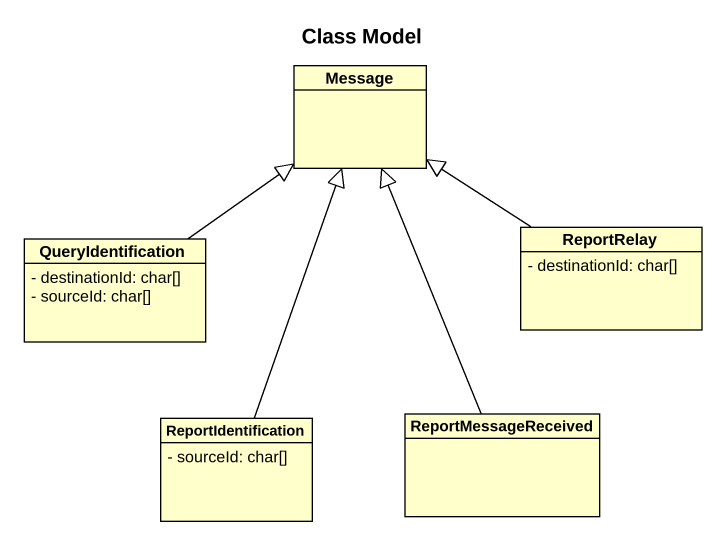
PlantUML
@startuml
title Class Model
hide circle
hide empty members
skinparam classAttributeIconSize 0
class Message
class QueryIdentification {
  - destinationId: char[]
  - sourceId: char[]
}
class ReportRelay {
  - destinationId: char[]
}
class ReportIdentification {
  - sourceId: char[]
}
class ReportMessageReceived
QueryIdentification -up-|> Message
ReportRelay -up-|> Message
ReportIdentification -up-|> Message
ReportMessageReceived -up-|> Message
@enduml
